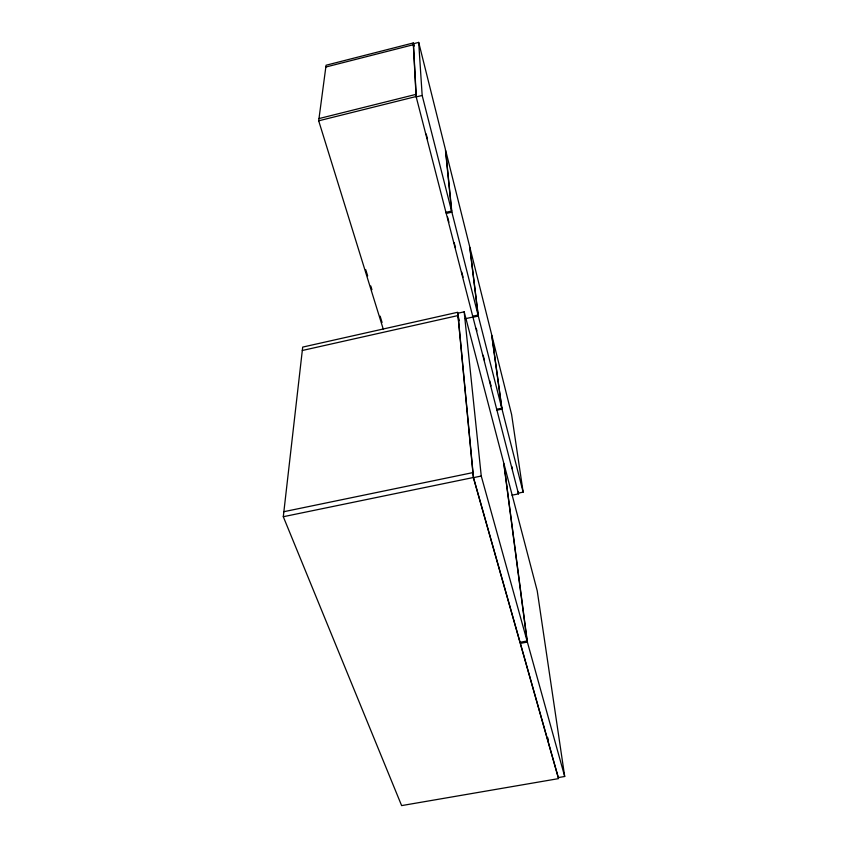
<?xml version="1.0" encoding="UTF-8"?>
<svg xmlns="http://www.w3.org/2000/svg" width="848" height="848" viewBox="0 0 848 848"><rect width="100%" height="100%" fill="white"/><g stroke="black" fill="none" stroke-linecap="round" stroke-linejoin="round"><path stroke-width="1.27" d="M283.296 516.718L302.694 347.097L457.666 312.276L473.354 477.509L558.525 778.623L401.623 805.6L283.296 516.718L473.354 477.509M383.222 329.003L318.689 120.808L326.077 65.232L413.262 42.972L413.909 45.538M418.7 42.4L422.166 95.442L416.262 96.916L413.411 43.746L418.7 42.4L445.37 149.216L451.581 211.025L445.995 212.339M325.833 67.024L413.347 44.711M318.986 118.582L415.997 94.372M318.689 120.808L416.103 96.524L413.262 42.972M446.292 213.463L451.867 212.148L445.635 150.266L469.644 246.45L478.06 315.032L472.76 316.209M464.174 311.831L457.867 313.241L473.491 477.636L520.057 642.296L527.064 640.982L503.648 462.584L464.174 311.831L481.251 476.035L527.064 640.982M302.301 350.489L457.984 315.562L459.34 320.682M465.223 318.742L472.93 317.025M473.025 317.216L478.314 316.039L469.877 247.393L491.617 334.472L501.772 408.195L496.737 409.277M496.97 410.178L502.005 409.107L491.829 335.331L511.609 414.524L523.142 492.147L518.351 493.123M283.879 511.694L472.887 472.601M473.491 477.636L481.251 476.035M512.012 495.19L518.499 493.875L518.202 491.819M527.371 642.074L520.365 643.378L558.313 777.574L564.704 776.482L537.219 590.802L503.913 463.591L527.371 642.074L564.704 776.482M365.711 269.6L367.661 275.886M370.777 285.956L371.943 289.73M380.127 316.156L382.077 322.452M547.691 737.58L548.412 740.134M426.194 134.005L427.519 139.125M447.596 217.109L448.91 222.218M454.178 242.676L455.493 247.796M461.747 272.081L463.061 277.201M476.237 328.346L476.894 330.9M483.148 355.206L484.473 360.326M489.741 380.784L491.056 385.904M511.8 466.495L512.457 469.05M416.103 96.524L518.499 493.875M422.166 95.442L451.581 211.025M451.867 212.148L478.06 315.032M478.314 316.039L501.772 408.195M502.005 409.107L523.142 492.147M413.411 43.746L414.057 46.29"/></g></svg>
